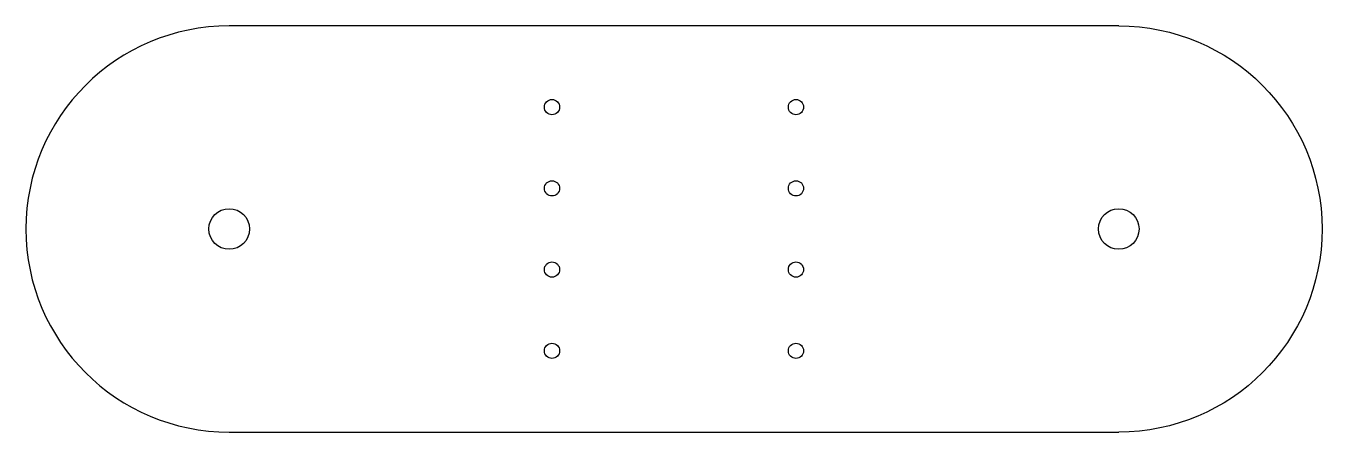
# Model space of a CAD drawing. Header units: millimetres. Extents: x 2 to 130, y 2 to 42.
import ezdxf

# ---------------------------------------------------------------- set-up
doc = ezdxf.new("R2010")
doc.units = ezdxf.units.MM
doc.header["$MEASUREMENT"] = 0

msp = doc.modelspace()

# ---------------------------------------------------------------- linework, layer by layer
for points in [[(109.8, 42.15), (22.3, 42.15, 1), (22.3, 2.15), (109.8, 2.15)], [(109.8, 42.15, -1), (109.8, 2.15)]]:
    msp.add_lwpolyline(points, format="xyb")
at = {"linetype": 'Continuous'}
for centre in [(54.05, 34.15), (78.05, 34.15), (54.05, 26.15), (78.05, 26.15), (54.05, 18.15), (78.05, 18.15), (54.05, 10.15), (78.05, 10.15)]:
    msp.add_circle(centre, 0.75, dxfattribs=at)
for centre in [(22.3, 22.15), (109.8, 22.15)]:
    msp.add_circle(centre, 2)

doc.saveas('drawing.dxf')
